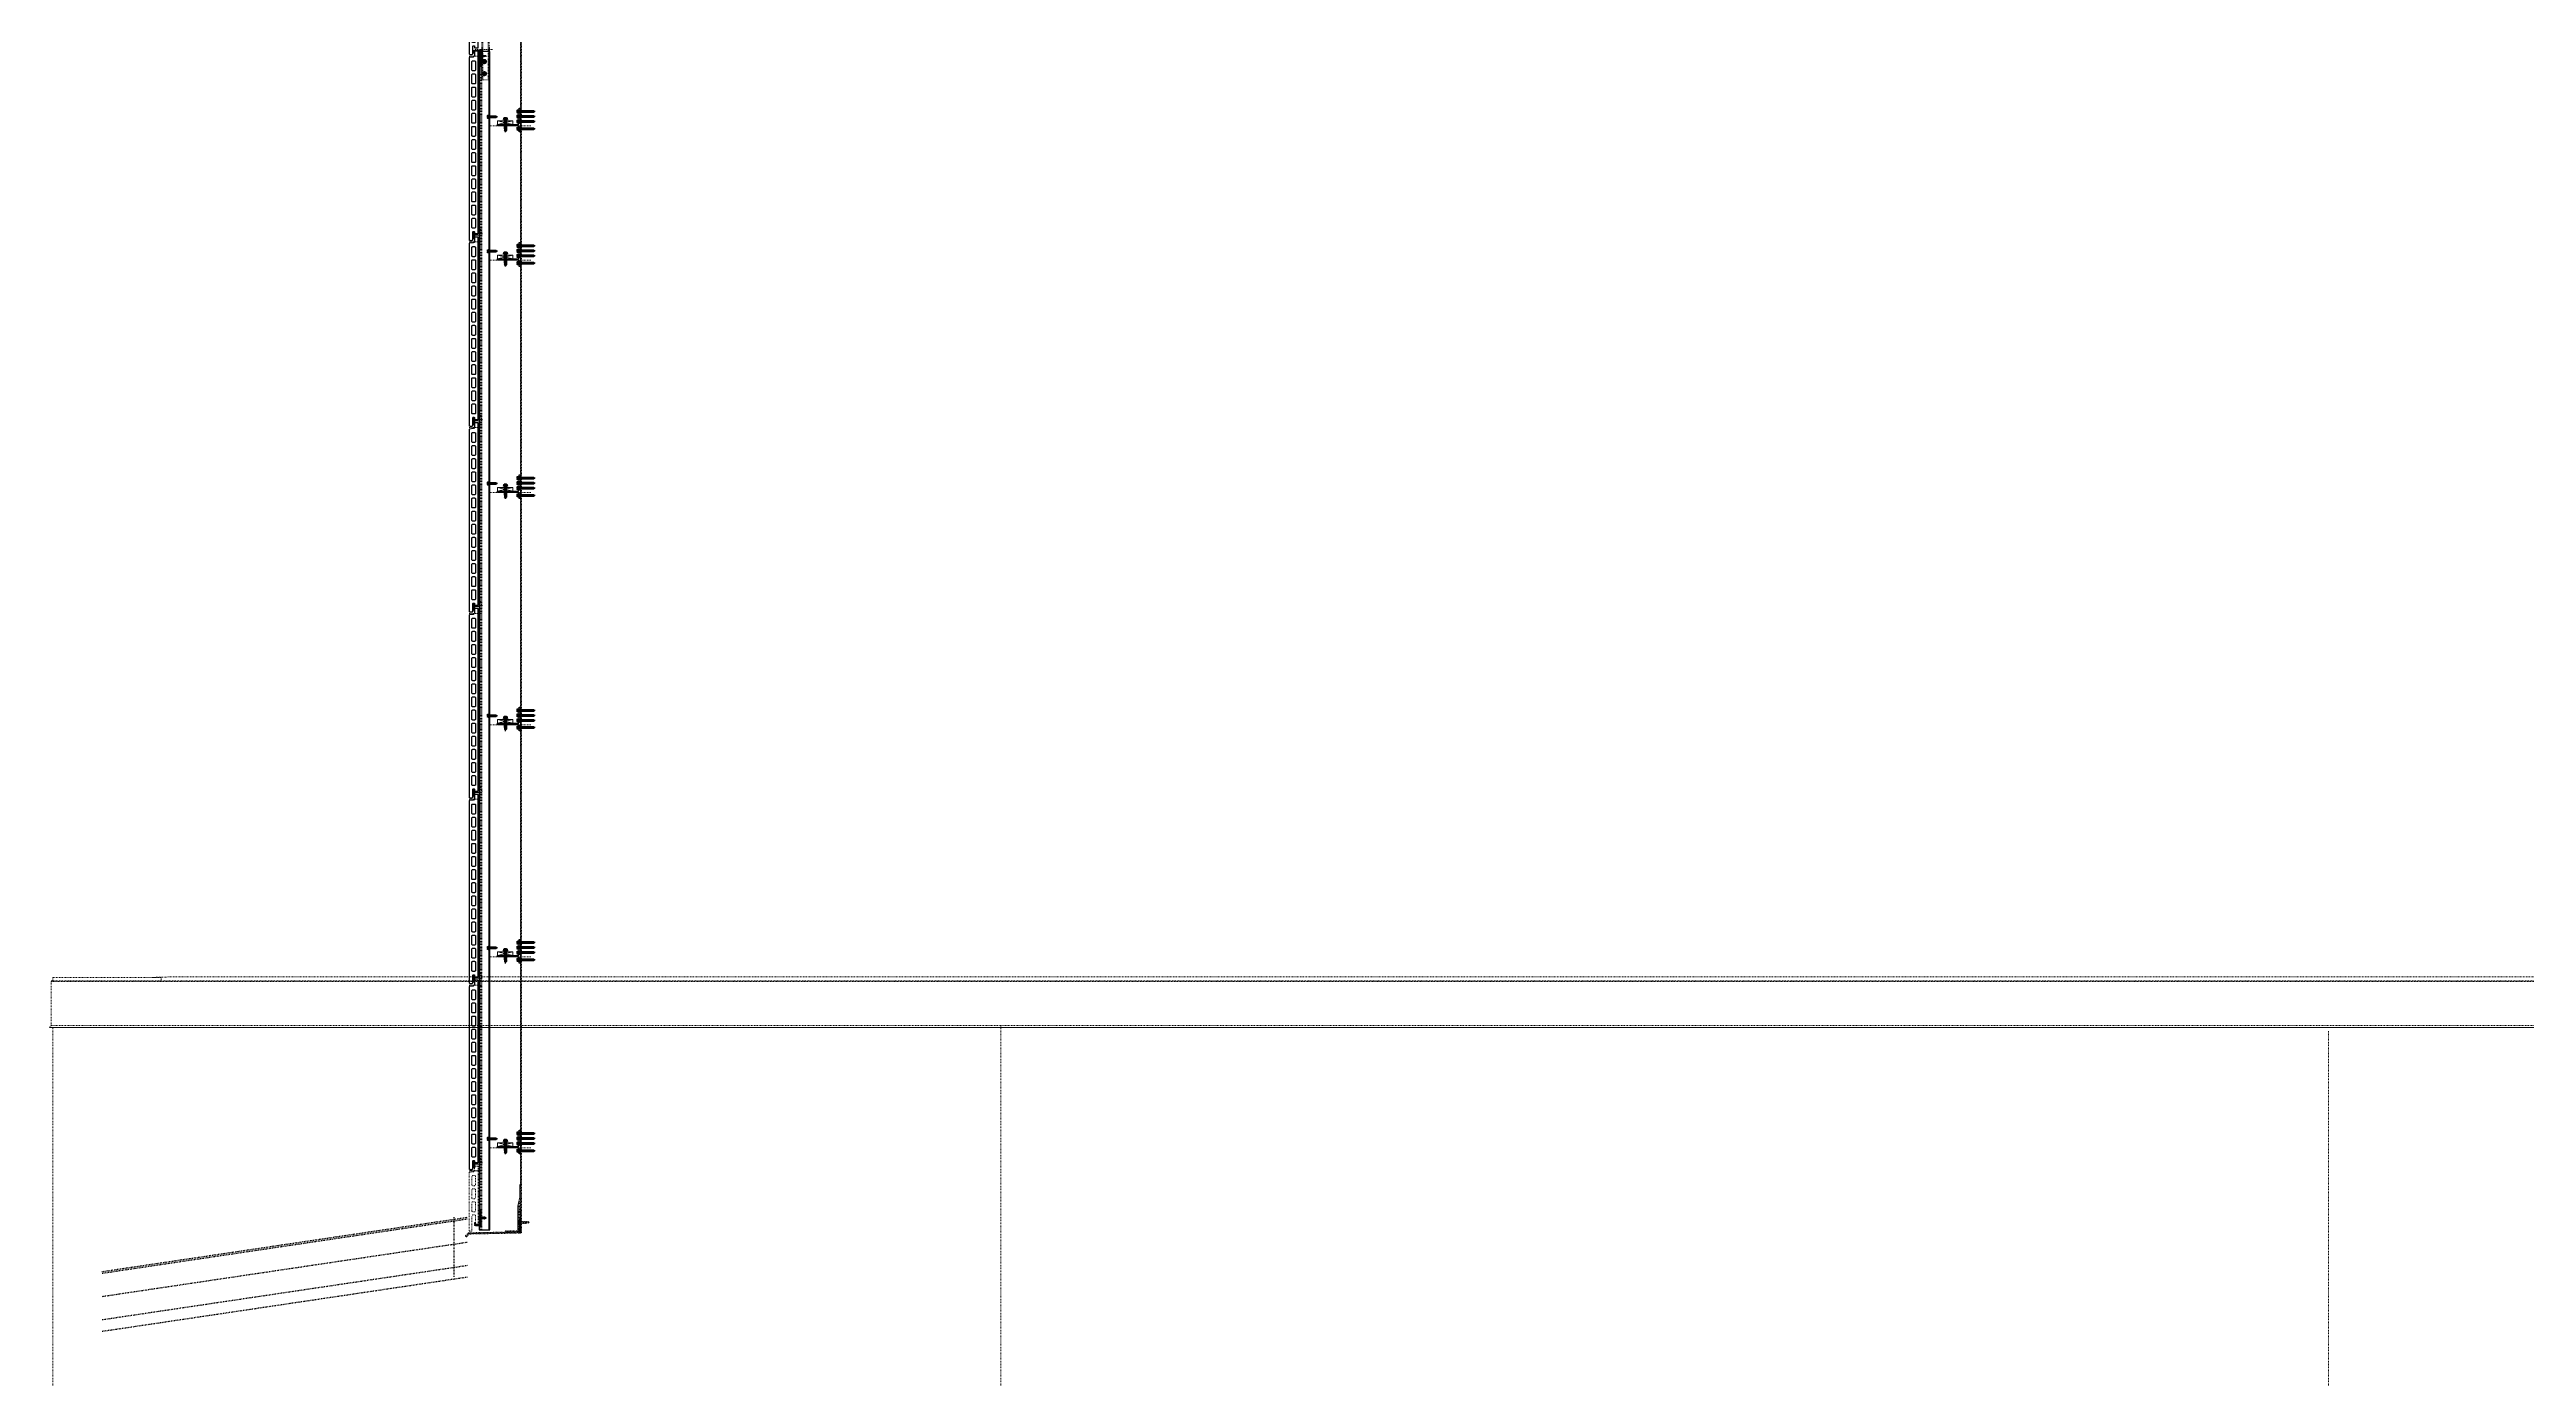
# Model space of a CAD drawing. Header units: inches. Extents: x 1191 to 4278, y -4365 to 1348.
# Drawn here: x 1329.7 to 1649.7, y 880.4 to 1052 of the extents above; entities that cross this region are included whole.
import ezdxf

# ---------------------------------------------------------------- set-up
doc = ezdxf.new("R2010")
doc.units = ezdxf.units.IN
doc.header["$MEASUREMENT"] = 0
for name, pattern in [('CENTER', [2, 1.25, -0.25, 0.25, -0.25]), ('FT_CENTER', [29.25, 22.5, -2.25, 2.25, -2.25]), ('INC-200$0$NBK_Hidden', [0.125, 0.083333, -0.041667]), ('NBK_Center', [0.541667, 0.333333, -0.0625, 0.083333, -0.0625]), ('NBK_Center2', [0.270833, 0.166667, -0.03125, 0.041667, -0.03125]), ('NBK_CenterX2', [1.083333, 0.666667, -0.125, 0.166667, -0.125]), ('NBK_Hidden', [0.125, 0.083333, -0.041667]), ('NBK_Hidden2', [0.0625, 0.041667, -0.020833]), ('NBK_MoistureBarrier', [0.708333, 0.166667, -0.0625, 0.166667, -0.0625, 0.020833, -0.0625, 0.020833, -0.0625, 0.020833, -0.0625])]:
    doc.linetypes.add(name, pattern=pattern)
doc.layers.get('Defpoints').update_dxf_attribs({"color": 250, "lineweight": 0})
for name, color, linetype, lineweight in [('!Clip', 20, 'Continuous', 25), ('!Clip - bent', 20, 'Continuous', 25), ('!Dimension', 50, 'Continuous', 5), ('!Extrusion', 140, 'Continuous', 25), ('!Fastener', 21, 'Continuous', 25), ('!Hatch', 8, 'Continuous', 5), ('!Linetype_Center2', 222, 'NBK_Center2', 9), ('!Linetype_CenterX2', 224, 'NBK_CenterX2', 9), ('!Linetype_Hidden', 210, 'NBK_Hidden', 9), ('!Linetype_Moisture Barrier', 230, 'NBK_MoistureBarrier', 35), ('!Misc1', 254, 'Continuous', 5), ('!Misc2', 252, 'NBK_Hidden2', 5), ('!Subgirt', 30, 'Continuous', 25), ('!Terracotta Section', 41, 'Continuous', 30), ('INC-200$0$!Linetype_Hidden', 210, 'INC-200$0$NBK_Hidden', 9)]:
    doc.layers.add(name, color=color, linetype=linetype, lineweight=lineweight)
doc.layers.add('Z-GRID', color=6, linetype='FT_CENTER')
doc.styles.add('Romans', font='romans.shx', dxfattribs={"width": 0.8})
doc.styles.add('RS8', font='romans.shx', dxfattribs={"width": 0.8})

# ---------------------------------------------------------------- blocks, each defined once
blk = doc.blocks.new('A$C5F5DB627')
for p, q in [((-69.78, 1413.16), (-69.78, 1418.92)), ((-69.78, 1418.92), (-69.57, 1418.92)), ((-69.78, 1418.92), (570, 1418.92)), ((-69.72, 1418.86), (570, 1418.86)), ((-69.57, 1418.92), (-69.57, 1419.38)), ((-69.57, 1419.38), (-55.57, 1419.38)), ((-69.57, 1418.92), (-55.57, 1418.92)), ((-56.65, 1419.38), (-54.65, 1419.44)), ((-55.57, 1419.38), (-55.57, 1418.92)), ((-54.65, 1419.44), (570, 1419.44)), ((-70, 1412.93), (-69.78, 1413.16)), ((-69.96, 1412.89), (-70, 1412.93)), ((570, 1412.93), (-70, 1412.93)), ((-69.96, 1412.89), (570, 1412.89)), ((-69.78, 1413.16), (570, 1413.16)), ((-69.57, 1361.53), (-69.57, 1412.89)), ((52.89, 1361.53), (52.89, 1413.16)), ((224.43, 1361.53), (224.43, 1412.53))]:
    blk.add_line(p, q)
blk = doc.blocks.new('#14x51mm TEK SCREW')
blk.add_lwpolyline([(-6.6, 1.3), (6.6, 1.3), (6.6, 0), (-6.6, 0)], close=True)
for points in [[(-5.2, 1.3), (-5.2, 5.1, -0.770075), (-2.6, 5.1), (-2.6, 1.3)], [(-3.9, 6.1, -0.340418), (-2.6, 5.1, -0.385037), (2.6, 5.1, -0.340418), (3.9, 6.1)], [(-2.6, 1.3), (-2.6, 5.1, -0.385037), (2.6, 5.1), (2.6, 1.3)], [(2.6, 1.3), (2.6, 5.1, -0.770075), (5.2, 5.1), (5.2, 1.3)]]:
    blk.add_lwpolyline(points, format="xyb", close=True)
for points in [[(2.2, -39.9), (3.1, -39), (2.2, -38.8), (2.2, -37.6), (3.1, -36.7), (2.2, -36.5), (2.2, -35.2), (3.1, -34.4), (2.2, -34.2), (2.2, -32.9), (3.1, -32.1), (2.2, -31.9), (2.2, -30.6), (3.1, -29.8), (2.2, -29.6), (2.2, -28.3), (3.1, -27.5), (2.2, -27.3), (2.2, -26), (3.1, -25.1), (2.2, -25), (2.2, -23.7), (3.1, -22.8), (2.2, -22.7), (2.2, -21.4), (3.1, -20.5), (2.2, -20.4), (2.2, -19.1), (3.1, -18.2), (2.2, -18), (2.2, -16.8), (3.1, -15.9), (2.2, -15.7), (2.2, -14.5), (3.1, -13.6), (2.2, -13.4), (2.2, -12.2), (3.1, -11.3), (2.2, -11.1), (2.2, -9.8), (3.1, -9), (2.2, -8.8), (2.2, -7.5), (3.1, -6.7), (2.2, -6.5), (2.2, -5.2), (3.1, -4.4), (2.2, -4.2), (2.2, -2.9), (3.1, -2.1), (2.2, -1.9), (2.2, 0), (-2.2, 0), (-2.2, -1.2), (-3.2, -2), (-2.2, -2.2), (-2.2, -3.5), (-3.2, -4.3), (-2.2, -4.5), (-2.2, -5.8), (-3.2, -6.7), (-2.2, -6.8), (-2.2, -8.1), (-3.2, -9), (-2.2, -9.1), (-2.2, -10.4), (-3.2, -11.3), (-2.2, -11.4), (-2.2, -12.7), (-3.2, -13.6), (-2.2, -13.8), (-2.2, -15), (-3.2, -15.9), (-2.2, -16.1), (-2.2, -17.3), (-3.2, -18.2), (-2.2, -18.4), (-2.2, -19.6), (-3.2, -20.5), (-2.2, -20.7), (-2.2, -22), (-3.2, -22.8), (-2.2, -23), (-2.2, -24.3), (-3.2, -25.1), (-2.2, -25.3), (-2.2, -26.6), (-3.2, -27.4), (-2.2, -27.6), (-2.2, -28.9), (-3.2, -29.7), (-2.2, -29.9), (-2.2, -31.2), (-3.2, -32.1), (-2.2, -32.2), (-2.2, -33.5), (-3.2, -34.4), (-2.2, -34.5), (-2.2, -35.8), (-3.2, -36.7), (-2.2, -36.8), (-2.2, -38.1), (-3.2, -39), (-2.2, -39.2), (-2.2, -40.4), (-3.2, -41.3), (-2.2, -41.5)], [(-3.2, -2), (-2.2, -1.2), (0, -0.9), (-2.2, -2.2), (-3.2, -2), (0, -0.9)], [(-3.2, -4.3), (-2.2, -3.5), (2.2, -1.9), (3.1, -2.1), (2.2, -2.9), (-2.2, -4.5), (-3.2, -4.3), (3.1, -2.1)], [(-3.2, -6.7), (-2.2, -5.8), (2.2, -4.2), (3.1, -4.4), (2.2, -5.2), (-2.2, -6.8), (-3.2, -6.7), (3.1, -4.4)], [(-3.2, -9), (-2.2, -8.1), (2.2, -6.5), (3.1, -6.7), (2.2, -7.5), (-2.2, -9.1), (-3.2, -9), (3.1, -6.7)], [(-3.2, -11.3), (-2.2, -10.4), (2.2, -8.8), (3.1, -9), (2.2, -9.8), (-2.2, -11.4), (-3.2, -11.3), (3.1, -9)], [(-3.2, -13.6), (-2.2, -12.7), (2.2, -11.1), (3.1, -11.3), (2.2, -12.2), (-2.2, -13.8), (-3.2, -13.6), (3.1, -11.3)], [(-3.2, -15.9), (-2.2, -15), (2.2, -13.4), (3.1, -13.6), (2.2, -14.5), (-2.2, -16.1), (-3.2, -15.9), (3.1, -13.6)], [(-3.2, -18.2), (-2.2, -17.3), (2.2, -15.7), (3.1, -15.9), (2.2, -16.8), (-2.2, -18.4), (-3.2, -18.2), (3.1, -15.9)], [(-3.2, -20.5), (-2.2, -19.6), (2.2, -18), (3.1, -18.2), (2.2, -19.1), (-2.2, -20.7), (-3.2, -20.5), (3.1, -18.2)], [(-3.2, -22.8), (-2.2, -22), (2.2, -20.4), (3.1, -20.5), (2.2, -21.4), (-2.2, -23), (-3.2, -22.8), (3.1, -20.5)], [(-3.2, -25.1), (-2.2, -24.3), (2.2, -22.7), (3.1, -22.8), (2.2, -23.7), (-2.2, -25.3), (-3.2, -25.1), (3.1, -22.8)], [(-3.2, -27.4), (-2.2, -26.6), (2.2, -25), (3.1, -25.1), (2.2, -26), (-2.2, -27.6), (-3.2, -27.4), (3.1, -25.1)], [(-3.2, -29.7), (-2.2, -28.9), (2.2, -27.3), (3.1, -27.5), (2.2, -28.3), (-2.2, -29.9), (-3.2, -29.7), (3.1, -27.5)], [(-3.2, -32.1), (-2.2, -31.2), (2.2, -29.6), (3.1, -29.8), (2.2, -30.6), (-2.2, -32.2), (-3.2, -32.1), (3.1, -29.8)], [(-3.2, -34.4), (-2.2, -33.5), (2.2, -31.9), (3.1, -32.1), (2.2, -32.9), (-2.2, -34.5), (-3.2, -34.4), (3.1, -32.1)], [(-3.2, -36.7), (-2.2, -35.8), (2.2, -34.2), (3.1, -34.4), (2.2, -35.2), (-2.2, -36.8), (-3.2, -36.7), (3.1, -34.4)]]:
    blk.add_lwpolyline(points)
at = {"elevation": 0}
for points in [[(-3.2, -39), (-2.2, -38.1), (2.2, -36.5), (3.1, -36.7), (2.2, -37.6), (-2.2, -39.2), (-3.2, -39), (3.1, -36.7)], [(-3.2, -41.3), (-2.2, -40.4), (2.2, -38.8), (3.1, -39), (2.2, -39.9), (-2.2, -41.5), (-3.2, -41.3), (3.1, -39)], [(-2.2, -41.5), (-2.2, -47.2), (0, -51), (2.2, -47.2), (2.2, -39.9)]]:
    blk.add_lwpolyline(points, dxfattribs=at)
blk.add_lwpolyline([(-2.2, -47.2, -0.203933), (0, -51), (-0.4, -46.5, -0.293888), (2.2, -40.3), (2.2, -47.2), (0, -51)], format="xyb", close=True, dxfattribs=at)
at = {"layer": 'Z-GRID'}
blk.add_line((0, -53.5, 0), (0, 8.1), dxfattribs=at)
blk = doc.blocks.new('#14x25mm TEK SCREW')
for points in [[(-6.6, 1.3), (6.6, 1.3), (6.6, 0), (-6.6, 0)], [(-2.2, -1.3), (-3.2, -2.1), (-2.2, -2.3), (-2.2, -3.6), (-3.2, -4.4), (-2.2, -4.6), (-2.2, -5.9), (-3.2, -6.7), (-2.2, -6.9), (-2.2, -8.2), (-3.2, -9.1), (-2.2, -9.2), (-2.2, -10.5), (-3.2, -11.4), (-2.2, -11.5), (-2.2, -12.8), (-3.2, -13.7), (-2.2, -13.8), (-2.2, -15.1), (-3.2, -16), (-2.2, -16.2), (-2.2, -21.2), (0, -25), (2.2, -21.2), (2.2, -14.6), (3.1, -13.7), (2.2, -13.5), (2.2, -12.2), (3.1, -11.4), (2.2, -11.2), (2.2, -9.9), (3.1, -9.1), (2.2, -8.9), (2.2, -7.6), (3.1, -6.8), (2.2, -6.6), (2.2, -5.3), (3.1, -4.5), (2.2, -4.3), (2.2, -3), (3.1, -2.1), (2.2, -2), (2.2, 0), (-2.2, 0)]]:
    blk.add_lwpolyline(points, close=True)
for points in [[(-5.2, 1.3), (-5.2, 5.1, -0.770075), (-2.6, 5.1), (-2.6, 1.3)], [(-3.9, 6.1, -0.340418), (-2.6, 5.1, -0.385037), (2.6, 5.1, -0.340418), (3.9, 6.1)], [(-2.6, 1.3), (-2.6, 5.1, -0.385037), (2.6, 5.1), (2.6, 1.3)], [(2.6, 1.3), (2.6, 5.1, -0.770075), (5.2, 5.1), (5.2, 1.3)], [(-2.2, -21.2, -0.203933), (0, -25), (-0.4, -20.5, -0.324209), (2.2, -15), (2.2, -21.2), (0, -25)]]:
    blk.add_lwpolyline(points, format="xyb", close=True)
for points in [[(-3.2, -4.4), (-2.2, -3.6), (2.2, -2), (3.1, -2.1), (2.2, -3), (-2.2, -4.6), (-3.2, -4.4), (3.1, -2.1)], [(-3.2, -6.7), (-2.2, -5.9), (2.2, -4.3), (3.1, -4.5), (2.2, -5.3), (-2.2, -6.9), (-3.2, -6.7), (3.1, -4.5)], [(-3.2, -9.1), (-2.2, -8.2), (2.2, -6.6), (3.1, -6.8), (2.2, -7.6), (-2.2, -9.2), (-3.2, -9.1), (3.1, -6.8)], [(-3.2, -11.4), (-2.2, -10.5), (2.2, -8.9), (3.1, -9.1), (2.2, -9.9), (-2.2, -11.5), (-3.2, -11.4), (3.1, -9.1)], [(-3.2, -13.7), (-2.2, -12.8), (2.2, -11.2), (3.1, -11.4), (2.2, -12.2), (-2.2, -13.8), (-3.2, -13.7), (3.1, -11.4)], [(-3.2, -2.1), (-2.2, -1.3), (0, -1), (-2.2, -2.3), (-3.2, -2.1), (0, -1)]]:
    blk.add_lwpolyline(points)
at = {"elevation": 0}
blk.add_lwpolyline([(-3.2, -16), (-2.2, -15.1), (2.2, -13.5), (3.1, -13.7), (2.2, -14.6), (-2.2, -16.2), (-3.2, -16), (3.1, -13.7)], dxfattribs=at)
at = {"layer": 'Z-GRID'}
blk.add_line((0, -27), (0, 8.1), dxfattribs=at)
blk = doc.blocks.new('8X40MM DRILL-FLEX')
at = {"layer": '!Fastener'}
for p, q in [((-3, 0), (-3, -1.3)), ((-3, -5.9), (-4, -6.8)), ((-4, -6.8), (-3, -6.9)), ((-3, -8.2), (-4, -9.1)), ((-4, -9.1), (-3, -9.2)), ((-3, -10.5), (-4, -11.4)), ((-4, -11.4), (-3, -11.5)), ((-3, -12.8), (-4, -13.7)), ((-4, -13.7), (-3, -13.8)), ((-3, -15.1), (-4, -16)), ((-4, -16), (-3, -16.2)), ((-3, -17.4), (-4, -18.3)), ((-4, -18.3), (-3, -18.5)), ((-3, -19.7), (-4, -20.6)), ((-4, -20.6), (-3, -20.8)), ((-3, -22.1), (-4, -22.9)), ((-4, -22.9), (-3, -23.1)), ((-3, -24.4), (-4, -25.2)), ((-4, -25.2), (-3, -25.4)), ((-3, -26.7), (-4, -27.5)), ((-4, -27.5), (-3, -27.7)), ((-3, -29), (-4, -29.8)), ((-4, -29.8), (-3, -30)), ((-3, -2.3), (-3, -3.6)), ((-3, -4.6), (-3, -5.9)), ((-3, -6.9), (-3, -8.2)), ((-3, -9.2), (-3, -10.5)), ((-3, -11.5), (-3, -12.8)), ((-3, -13.8), (-3, -15.1)), ((-3, -16.2), (-3, -17.4)), ((-3, -18.5), (-3, -19.7)), ((-3, -20.8), (-3, -22.1)), ((-3, -23.1), (-3, -24.4)), ((-3, -25.4), (-3, -26.7)), ((-3, -27.7), (-3, -29)), ((-3, -30), (-3, -35.1)), ((-3, -35.1), (0, -38.9)), ((0, -38.9), (3, -35.1)), ((3, -2), (3, -0.7)), ((3, -4.3), (3, -3)), ((4, -4.5), (3, -4.3)), ((3, -5.3), (4, -4.5)), ((3, -6.6), (3, -5.3)), ((4, -6.8), (3, -6.6)), ((3, -7.6), (4, -6.8)), ((3, -8.9), (3, -7.6)), ((4, -9.1), (3, -8.9)), ((3, -9.9), (4, -9.1)), ((3, -11.2), (3, -9.9)), ((4, -11.4), (3, -11.2)), ((3, -12.2), (4, -11.4)), ((3, -13.5), (3, -12.2)), ((4, -13.7), (3, -13.5)), ((3, -14.6), (4, -13.7)), ((3, -15.8), (3, -14.6)), ((4, -16), (3, -15.8)), ((3, -16.9), (4, -16)), ((3, -18.1), (3, -16.9)), ((4, -18.3), (3, -18.1)), ((3, -19.2), (4, -18.3)), ((3, -20.5), (3, -19.2)), ((4, -20.6), (3, -20.5)), ((3, -21.5), (4, -20.6)), ((3, -22.8), (3, -21.5)), ((4, -22.9), (3, -22.8)), ((3, -23.8), (4, -22.9)), ((3, -25.1), (3, -23.8)), ((4, -25.2), (3, -25.1)), ((3, -26.1), (4, -25.2)), ((3, -27.4), (3, -26.1)), ((4, -27.5), (3, -27.4)), ((3, -28.4), (4, -27.5)), ((3, -35.1), (3, -28.4))]:
    blk.add_line(p, q, dxfattribs=at)
blk.add_lwpolyline([(-6.6, 1.3), (6.6, 1.3), (6.6, 0), (-6.6, 0)], close=True, dxfattribs=at)
for points in [[(-5.2, 1.3), (-5.2, 5.1, -0.770075), (-2.6, 5.1), (-2.6, 1.3)], [(-3.9, 6.1, -0.340418), (-2.6, 5.1, -0.385037), (2.6, 5.1, -0.340418), (3.9, 6.1)], [(-2.6, 1.3), (-2.6, 5.1, -0.385037), (2.6, 5.1), (2.6, 1.3)], [(2.6, 1.3), (2.6, 5.1, -0.770075), (5.2, 5.1), (5.2, 1.3)], [(-3, -35.1, -0.183816), (0, -38.9), (-0.4, -34.4, -0.303775), (3, -28.9), (3, -35.1), (0, -38.9)]]:
    blk.add_lwpolyline(points, format="xyb", close=True, dxfattribs=at)
for points in [[(-4, -2.1), (-3, -1.3), (2.1, 0)], [(3.8, 0), (3, -0.7), (-3, -2.3), (-4, -2.1), (3.6, 0)], [(-4, -4.4), (-3, -3.6), (3, -2), (4, -2.1), (3, -3), (-3, -4.6), (-4, -4.4), (4, -2.1)], [(-4, -6.8), (-3, -5.9), (3, -4.3), (4, -4.5), (3, -5.3), (-3, -6.9), (-4, -6.8), (4, -4.5)], [(-4, -9.1), (-3, -8.2), (3, -6.6), (4, -6.8), (3, -7.6), (-3, -9.2), (-4, -9.1), (4, -6.8)], [(-4, -11.4), (-3, -10.5), (3, -8.9), (4, -9.1), (3, -9.9), (-3, -11.5), (-4, -11.4), (4, -9.1)], [(-4, -13.7), (-3, -12.8), (3, -11.2), (4, -11.4), (3, -12.2), (-3, -13.8), (-4, -13.7), (4, -11.4)], [(-4, -16), (-3, -15.1), (3, -13.5), (4, -13.7), (3, -14.6), (-3, -16.2), (-4, -16), (4, -13.7)], [(-4, -18.3), (-3, -17.4), (3, -15.8), (4, -16), (3, -16.9), (-3, -18.5), (-4, -18.3), (4, -16)], [(-4, -20.6), (-3, -19.7), (3, -18.1), (4, -18.3), (3, -19.2), (-3, -20.8), (-4, -20.6), (4, -18.3)], [(-4, -22.9), (-3, -22.1), (3, -20.5), (4, -20.6), (3, -21.5), (-3, -23.1), (-4, -22.9), (4, -20.6)], [(-4, -25.2), (-3, -24.4), (3, -22.8), (4, -22.9), (3, -23.8), (-3, -25.4), (-4, -25.2), (4, -22.9)], [(-4, -27.5), (-3, -26.7), (3, -25.1), (4, -25.2), (3, -26.1), (-3, -27.7), (-4, -27.5), (4, -25.2)]]:
    blk.add_lwpolyline(points, dxfattribs=at)
at = {"layer": '!Fastener', "elevation": 0}
blk.add_lwpolyline([(-4, -29.8), (-3, -29), (3, -27.4), (4, -27.5), (3, -28.4), (-3, -30), (-4, -29.8), (4, -27.5)], dxfattribs=at)
at = {"layer": 'Z-GRID'}
blk.add_line((0, -41.7), (0, 8.1), dxfattribs=at)
blk = doc.blocks.new('A$Cabc58fbb')
at = {"layer": '!Linetype_CenterX2'}
blk.add_line((-101.6, 0), (32.4, 0), dxfattribs=at)
at = {"layer": '!Misc1'}
for p, q in [((-76.7, 16.7), (-26.6, 4.8)), ((-76.7, 4.8), (-26.6, 16.7))]:
    blk.add_line(p, q, dxfattribs=at)
blk.add_lwpolyline([(-76.7, 4.8), (-26.6, 4.8), (-26.6, 16.7), (-76.7, 16.7)], close=True, dxfattribs=at)
at = {"layer": '!Subgirt', "color": 7}
blk.add_lwpolyline([(-76.7, 4.2, -0.414214), (-76.2, 4.8), (-9.2, 4.8, 0.414214), (-6.2, 7.7), (-6.2, 13.7), (-5.7, 14.2), (-6.2, 14.7), (-6.2, 30.2), (-5.7, 30.7), (-6.2, 31.2), (-6.2, 46.7), (-5.7, 47.2), (-6.2, 47.7), (-6.2, 57.2, -0.414214), (-5.7, 57.7), (-2.2, 57.7, -0.414214), (-1.7, 57.2), (-1.7, -19.5, -0.414214), (-2.2, -20), (-5.7, -20, -0.414214), (-6.2, -19.5), (-6.2, -10), (-5.7, -9.5), (-6.2, -9), (-6.2, -3, 0.414214), (-9.2, 0), (-76.2, 0, -0.414214), (-76.7, 0.5)], format="xyb", close=True, dxfattribs=at)
at = {"layer": '!Clip'}
blk.add_blockref('8X40MM DRILL-FLEX', (-50.7, 20.7), dxfattribs=at)
at = {"layer": '!Fastener', "rotation": 90}
for name, p in [('#14x25mm TEK SCREW', (-103.8, 29.5)), ('#14x51mm TEK SCREW', (-6.2, 47.2)), ('#14x51mm TEK SCREW', (-6.2, 30.7)), ('#14x51mm TEK SCREW', (-6.2, 14.2)), ('#14x51mm TEK SCREW', (-6.2, -9.5))]:
    blk.add_blockref(name, p, dxfattribs=at)
blk = doc.blocks.new('TC-01')
at = {"layer": '!Linetype_Center2'}
for points in [[(1.59, 24), (0, 24)], [(1.59, 0), (0, 0)]]:
    blk.add_lwpolyline(points, dxfattribs=at)
at = {"layer": '!Terracotta Section', "linetype": 'Continuous'}
for points in [[(0.12, 0.19), (0.37, 0.19, 0.414214), (0.49, 0.31), (0.49, 1.25, -0.414214), (0.57, 1.33), (0.63, 1.33, -0.414214), (0.71, 1.25), (0.71, 1.13, 0.414214), (0.79, 1.05), (1.1, 1.05, 0.414214), (1.18, 1.13), (1.18, 24.54, 0.414214), (1.1, 24.62), (0.79, 24.62, 0.414214), (0.71, 24.54), (0.71, 24.07, -0.382162), (0.53, 23.87), (0.07, 23.82, 0.382162), (0, 23.74), (0, 0.31, 0.414214)], [(0.35, 23.26, -0.414214), (0.47, 23.38), (0.71, 23.38, -0.414214), (0.83, 23.26), (0.83, 22.2, -0.414214), (0.71, 22.08), (0.47, 22.08, -0.414214), (0.35, 22.2)], [(0.35, 21.57, -0.414214), (0.47, 21.69), (0.71, 21.69, -0.414214), (0.83, 21.57), (0.83, 20.51, -0.414214), (0.71, 20.39), (0.47, 20.39, -0.414214), (0.35, 20.51)], [(0.35, 19.88, -0.414214), (0.47, 19.99), (0.71, 19.99, -0.414214), (0.83, 19.88), (0.83, 18.81, -0.414214), (0.71, 18.69), (0.47, 18.69, -0.414214), (0.35, 18.81)], [(0.35, 18.18, -0.414214), (0.47, 18.3), (0.71, 18.3, -0.414214), (0.83, 18.18), (0.83, 17.12, -0.414214), (0.71, 17), (0.47, 17, -0.414214), (0.35, 17.12)], [(0.35, 16.49, -0.414214), (0.47, 16.61), (0.71, 16.61, -0.414214), (0.83, 16.49), (0.83, 15.43, -0.414214), (0.71, 15.31), (0.47, 15.31, -0.414214), (0.35, 15.43)], [(0.35, 14.8, -0.414214), (0.47, 14.91), (0.71, 14.91, -0.414214), (0.83, 14.8), (0.83, 13.73, -0.414214), (0.71, 13.62), (0.47, 13.62, -0.414214), (0.35, 13.73)], [(0.35, 13.1, -0.414214), (0.47, 13.22), (0.71, 13.22, -0.414214), (0.83, 13.1), (0.83, 12.04, -0.414214), (0.71, 11.92), (0.47, 11.92, -0.414214), (0.35, 12.04)], [(0.35, 11.41, -0.414214), (0.47, 11.53), (0.71, 11.53, -0.414214), (0.83, 11.41), (0.83, 10.34, -0.414214), (0.71, 10.23), (0.47, 10.23, -0.414214), (0.35, 10.34)], [(0.35, 9.72, -0.414214), (0.47, 9.83), (0.71, 9.83, -0.414214), (0.83, 9.72), (0.83, 8.65, -0.414214), (0.71, 8.53), (0.47, 8.53, -0.414214), (0.35, 8.65)], [(0.35, 8.02, -0.414214), (0.47, 8.14), (0.71, 8.14, -0.414214), (0.83, 8.02), (0.83, 6.96, -0.414214), (0.71, 6.84), (0.47, 6.84, -0.414214), (0.35, 6.96)], [(0.35, 6.33, -0.414214), (0.47, 6.45), (0.71, 6.45, -0.414214), (0.83, 6.33), (0.83, 5.27, -0.414214), (0.71, 5.15), (0.47, 5.15, -0.414214), (0.35, 5.27)], [(0.35, 4.64, -0.414214), (0.47, 4.75), (0.71, 4.75, -0.414214), (0.83, 4.64), (0.83, 3.57, -0.414214), (0.71, 3.46), (0.47, 3.46, -0.414214), (0.35, 3.57)], [(0.35, 2.94, -0.414214), (0.47, 3.06), (0.71, 3.06, -0.414214), (0.83, 2.94), (0.83, 1.88, -0.414214), (0.71, 1.76), (0.47, 1.76, -0.414214), (0.35, 1.88)]]:
    blk.add_lwpolyline(points, format="xyb", close=True, dxfattribs=at)
at = {"color": 44, "lineweight": 0, "ltscale": 25.4}
for points in [[(0, 23.79), (0, 23.81), (0.02, 23.81)], [(0.69, 23.89), (0.71, 23.89), (0.71, 23.91)], [(0.73, 24.62), (0.71, 24.62), (0.71, 24.6)], [(1.18, 24.6), (1.18, 24.62), (1.16, 24.62)], [(0, 0.21), (0, 0.19), (0.02, 0.19)], [(0.47, 0.19), (0.49, 0.19), (0.49, 0.21)], [(0.49, 1.31), (0.49, 1.33), (0.51, 1.33)], [(0.69, 1.33), (0.71, 1.33), (0.71, 1.31)], [(0.71, 1.07), (0.71, 1.05), (0.73, 1.05)], [(1.16, 1.05), (1.18, 1.05), (1.18, 1.07)]]:
    blk.add_lwpolyline(points, dxfattribs=at)
blk = doc.blocks.new('A$C9fb3bd03')
at = {"layer": '!Clip'}
for p, q in [((15, 31.8), (15, 10.3)), ((16, 32.8), (16.5, 32.8)), ((16, 9.3), (17, 9.3)), ((18, 31.3), (18, 28.3)), ((18, 26.9), (18, 26.8)), ((18, 26.8), (18.1, 26.8)), ((18, 23.3), (18.1, 23.3)), ((18, 23.3), (18, 23.2)), ((18, 21.3), (18, 10.3)), ((19.5, 26.8), (29, 26.8)), ((20, 23.3), (29, 23.3)), ((29, 26.8), (34, 28.3)), ((29, 23.3), (34, 21.8))]:
    blk.add_line(p, q, dxfattribs=at)
at = {"layer": '!Clip', "color": 8, "linetype": 'NBK_Hidden', "lineweight": 30}
for p, q in [((34, 38), (34, 12)), ((34.5, 38.5), (36.5, 38.5)), ((34.5, 11.5), (36.5, 11.5)), ((36, 38), (36, 12)), ((36.5, 38.5), (38.8, 38.5)), ((36.5, 11.5), (38.8, 11.5)), ((39.3, 38), (39.3, 12)), ((39.3, 28), (41.8, 28)), ((39.3, 22), (41.8, 22)), ((42.3, 27.5), (42.3, 22.5))]:
    blk.add_line(p, q, dxfattribs=at)
at = {"layer": '!Clip'}
for centre, radius, start, end in [((16, 31.8), 1, 90, 180), ((16, 10.3), 1, 180, 270), ((16.5, 31.3), 1.5, 0, 90), ((17, 10.3), 1, 270, 0), ((19.5, 28.3), 1.5, 180, 270), ((20, 21.3), 2, 90, 180)]:
    blk.add_arc(centre, radius, start, end, dxfattribs=at)
at = {"layer": '!Clip', "color": 8, "linetype": 'NBK_Hidden', "lineweight": 30}
for centre, start, end in [((34.5, 38), 90, 180), ((34.5, 12), 180, 270), ((36.5, 38), 90, 180), ((36.5, 12), 180, 270), ((38.8, 38), 0, 90), ((38.8, 12), 270, 0), ((41.8, 27.5), 0, 90), ((41.8, 22.5), 270, 0)]:
    blk.add_arc(centre, 0.5, start, end, dxfattribs=at)
blk = doc.blocks.new('#14 TEK SCREW - HEAD')
blk.add_lwpolyline([(-5.2, -3), (0, -6), (5.2, -3), (5.2, 3), (0, 6), (-5.2, 3)], close=True)
for radius in [6.6, 5.19, 3.15, 2.2]:
    blk.add_circle((0, 0), radius)
at = {"layer": 'Z-GRID'}
for p, q in [((8.1, 0), (-8.1, 0)), ((0, -8.1), (0, 8.1))]:
    blk.add_line(p, q, dxfattribs=at)
blk = doc.blocks.new('SPLICE')
at = {"layer": '!Extrusion', "color": 4}
for p, q in [((1.63, 1.1), (1.63, 0.6)), ((2.59, 1.1), (2.59, 0.6))]:
    blk.add_line(p, q, dxfattribs=at)
at = {"layer": '!Extrusion'}
for points in [[(2.14, 4.53), (2.14, 4.63, 1), (1.83, 4.63), (1.83, 4.53)], [(1.83, 4.11), (1.83, 4, 1), (2.14, 4), (2.14, 4.11)], [(2.14, 2.95), (2.14, 3.05, 1), (1.83, 3.05), (1.83, 2.95)], [(1.83, 2.53), (1.83, 2.42, 1), (2.14, 2.42), (2.14, 2.53)]]:
    blk.add_lwpolyline(points, format="xyb", dxfattribs=at)
at = {"layer": '!Extrusion', "color": 136, "linetype": 'NBK_Hidden', "lineweight": 0}
for points in [[(1.69, 2.69), (1.79, 2.69)], [(1.69, -0.48), (1.79, -0.48)]]:
    blk.add_lwpolyline(points, dxfattribs=at)
at = {"layer": '!Linetype_Center2'}
blk.add_line((3.01, 0.85), (0.71, 0.85), dxfattribs=at)
at = {"layer": '!Misc2'}
for p, q in [((1.69, 5.18), (1.69, -3.08)), ((1.79, 5.18), (1.79, -3.08)), ((2.48, 5.18), (2.48, -3.08))]:
    blk.add_line(p, q, dxfattribs=at)
at = {"layer": '!Misc2', "color": 4}
blk.add_lwpolyline([(1.63, -3.08), (2.59, -3.08), (2.59, 5.18), (1.63, 5.18)], close=True, dxfattribs=at)
at = {"layer": '!Misc2'}
for points in [[(1.83, 4, 1), (2.14, 4), (2.14, 4.63, 1), (1.83, 4.63)], [(1.83, 2.42, 1), (2.14, 2.42), (2.14, 3.05, 1), (1.83, 3.05)]]:
    blk.add_lwpolyline(points, format="xyb", close=True, dxfattribs=at)
for points in [[(1.69, 1.69), (1.79, 1.69)], [(1.69, 0.5), (1.79, 0.5)], [(1.72, 1.69), (1.72, 2.69)], [(1.72, -0.48), (1.72, 0.5)], [(1.75, 1.69), (1.75, 2.69)], [(1.75, -0.48), (1.75, 0.5)]]:
    blk.add_lwpolyline(points, dxfattribs=at)
for centre in [(1.98, -0.73), (1.98, -2.29)]:
    blk.add_circle(centre, 0.156, dxfattribs=at)
at = {"layer": '!Fastener', "xscale": 0.03937007874, "yscale": 0.03937007874, "zscale": 0.03937007874}
for p in [(1.98, 4.32), (1.98, 2.74), (1.98, -0.71), (1.98, -2.29)]:
    blk.add_blockref('#14 TEK SCREW - HEAD', p, dxfattribs=at)
blk = doc.blocks.new('A$C67A522FE')
for p, q in [((0, 23), (0, 21.9)), ((0.3, 21.5), (10.5, 21.5)), ((6.7, 21.5), (2.7, 20.9)), ((8.1, 20), (2.7, 19.1)), ((8.1, 18.1), (2.7, 17.2)), ((8.1, 16.3), (2.7, 15.4)), ((8.1, 14.5), (2.7, 13.6)), ((8.1, 12.7), (2.7, 11.8)), ((8.1, 10.9), (2.7, 10)), ((7.8, 9), (3, 8.2)), ((3.4, 9.9), (3.4, 21.5)), ((4.9, 2.8), (3.4, 9.9)), ((7.4, 7.2), (3.4, 6.5)), ((7, 5.3), (3.8, 4.7)), ((4.8, 24.8), (4.8, 24.9)), ((6, 24.8), (4.8, 24.8)), ((5.5, 2.5), (5.3, 2.5)), ((5.9, 2.8), (7.4, 9.9)), ((6, 24.9), (6, 24.8)), ((7.4, 21.5), (7.4, 9.9)), ((10.8, 21.9), (10.8, 23))]:
    blk.add_line(p, q)
at = {"linetype": 'NBK_Center', "lineweight": 0}
blk.add_line((5.4, 27.1), (5.4, 0), dxfattribs=at)
for centre, radius, start, end in [((1.1, 23), 1.14, 127.15409, 180), ((0.3, 21.9), 0.342, 180, 270), ((5.1, 17.8), 7.64, 95.28223, 127.15409), ((4.4, 24.9), 0.456, 0, 91.41786), ((5.3, 2.9), 0.342, 192.20723, 270), ((5.5, 2.9), 0.342, 270, 347.79277), ((6.4, 24.9), 0.456, 88.58214, 180), ((5.7, 17.8), 7.64, 52.84591, 84.71777), ((9.7, 23), 1.14, 0, 52.84591), ((10.5, 21.9), 0.342, 270, 0)]:
    blk.add_arc(centre, radius, start, end)
at = {"layer": 'Defpoints', "color": 1, "insert": (0.4, 21.7), "char_height": 0.075, "width": 0.842, "attachment_point": 1, "style": 'Romans'}
blk.add_mtext('\\A1;No.12x{\\H0.7x;\\S3/4;}"PANHEAD', dxfattribs=at)
blk = doc.blocks.new('*U280')
at = {"layer": '!Fastener', "xscale": 0.03937007874, "yscale": 0.03937007874, "zscale": 0.03937007874}
blk.add_blockref('A$C67A522FE', (-0.21, -0.85), dxfattribs=at)
blk = doc.blocks.new('28BC8')
at = {"color": 7, "lineweight": 0}
for q in [(-0.4, 0), (0, -0.4)]:
    blk.add_line((0, 0), q, dxfattribs=at)
at = {"color": 144, "linetype": 'CENTER', "ltscale": 2}
blk.add_line((2, -19.2), (-5, -19.2), dxfattribs=at)
blk.add_line((-3, -5), (0, -5))
at = {"linetype": 'NBK_Hidden', "ltscale": 0.25}
for p, q in [((-3, -15), (0, -15)), ((-3, -34), (0, -34))]:
    blk.add_line(p, q, dxfattribs=at)
blk.add_lwpolyline([(-20.5, 0), (-4.5, 0, -0.414214), (0, -4.5), (0, -50), (-3, -50), (-3, -4.5, 0.414214), (-4.5, -3), (-20.5, -3, 0.414214), (-22, -4.5), (-22, -9), (-25, -9), (-25, -4.5, -0.414214)], format="xyb", close=True)
at = {"color": 7, "lineweight": 0}
blk.add_lwpolyline([(-24.6, 0), (-25, 0), (-25, -0.4)], dxfattribs=at)
at = {"layer": 'Defpoints', "color": 175}
blk.add_line((-15, -3), (-12, -3), dxfattribs=at)
at = {"layer": 'Defpoints', "color": 250}
blk.add_line((-5, -30.8), (2, -30.8), dxfattribs=at)
at = {"layer": '!Fastener', "xscale": 25.4, "yscale": 25.4, "zscale": 25.4, "rotation": 90}
blk.add_blockref('*U280', (-3, -19.2), dxfattribs=at)
at = {"layer": 'Defpoints', "color": 3, "insert": (-13.5, -1.5), "char_height": 0.794, "attachment_point": 5, "style": 'RS8'}
blk.add_mtext('\\A1;28BC8', dxfattribs=at)
blk = doc.blocks.new('1 4X19 PAN HEAD SCREW')
at = {"layer": '!Fastener'}
for p, q in [((4, -2.7), (3.7, 0)), ((3.7, 0), (4.7, -2.7)), ((11.6, 2.7), (12.4, 2.7)), ((13.1, 2.7), (13.9, 2.7)), ((4.5, -3.1), (3.7, 0)), ((13.6, -2.7), (14.4, -2.7)), ((15, -2.7), (15.8, -2.7))]:
    blk.add_line(p, q, dxfattribs=at)
blk.add_lwpolyline([(0, -6.2), (0, 6.2), (-1.4, 6.2, 0.414214), (-3.7, 4), (-3.7, 0.6), (-2.5, 0.6), (-2.5, -0.6), (-3.7, -0.6), (-3.7, -4, 0.414214), (-1.4, -6.2), (0, -6.2)], format="xyb", dxfattribs=at)
for points in [[(-3.7, -0.6), (-2.5, -0.6), (-2.5, 0.6), (-3.7, 0.6)], [(0, -3.1), (0, 3.1), (2, 3.1), (2.6, 2.7), (3.6, 2.7), (3.7, 3.1), (4.2, 2.7), (5, 2.7), (5.2, 3.1), (5.7, 2.7), (6.5, 2.7), (6.7, 3.1), (7.2, 2.7), (8, 2.7), (8.1, 3.1), (8.6, 2.7), (9.4, 2.7), (9.6, 3.1), (10.1, 2.7), (11, 2.7)], [(6, -3.1), (5.5, -2.7), (3.6, 2.7), (3.7, 3.1), (4.2, 2.7), (6.2, -2.7), (6, -3.1), (3.7, 3.1)], [(7.5, -3.1), (7, -2.7), (5, 2.7), (5.2, 3.1), (5.7, 2.7), (7.6, -2.7), (7.5, -3.1), (5.2, 3.1)], [(8.9, -3.1), (8.4, -2.7), (6.5, 2.7), (6.7, 3.1), (7.2, 2.7), (9.1, -2.7), (8.9, -3.1), (6.7, 3.1)], [(10.4, -3.1), (9.9, -2.7), (8, 2.7), (8.1, 3.1), (8.6, 2.7), (10.6, -2.7), (10.4, -3.1), (8.1, 3.1)], [(11.9, -3.1), (11.4, -2.7), (9.4, 2.7), (9.6, 3.1), (10.1, 2.7), (12, -2.7), (11.9, -3.1), (9.6, 3.1)], [(13.4, -3.1), (12.9, -2.7), (11, 2.7), (11.1, 3.1), (11.6, 2.7), (13.6, -2.7), (13.4, -3.1), (11.1, 3.1)], [(14.9, -3.1), (14.4, -2.7), (12.4, 2.7), (12.6, 3.1), (13.1, 2.7), (15, -2.7), (14.9, -3.1), (12.6, 3.1)], [(16.3, -3), (15.8, -2.7), (13.9, 2.7), (14.1, 3.1), (14.6, 2.6), (16.4, -2.4), (16.3, -3), (14.1, 3.1)], [(16.7, 0), (15.5, 2.4), (15.6, 2.8), (16.2, 2.1), (16.7, 0), (15.6, 2.8)], [(12.9, -2.7), (12, -2.7), (11.9, -3.1), (11.4, -2.7), (10.6, -2.7), (10.4, -3.1), (9.9, -2.7), (9.1, -2.7), (8.9, -3.1), (8.4, -2.7), (7.6, -2.7), (7.5, -3.1), (7, -2.7), (6.2, -2.7), (6, -3.1), (5.5, -2.7), (4.7, -2.7), (4.5, -3.1), (4, -2.7), (2.6, -2.7), (2, -3.1), (0, -3.1)]]:
    blk.add_lwpolyline(points, dxfattribs=at)
for centre, radius, start, end in [((13.6, -4.2), 6.89, 73.81263, 81.34175), ((13.6, -4.2), 6.89, 37.88648, 67.16348), ((14.4, 2.3), 5.15, 293.33439, 333.63541)]:
    blk.add_arc(centre, radius, start, end, dxfattribs=at)
at = {"layer": 'Z-GRID'}
blk.add_line((-5.9, 0), (21.4, 0), dxfattribs=at)
blk = doc.blocks.new('A$C5F50489A')
at = {"color": 144, "linetype": 'CENTER', "ltscale": 2}
blk.add_line((0.91, 0.98), (0.64, 0.98), dxfattribs=at)
at = {"linetype": 'NBK_Hidden'}
for p, q in [((0.71, 1.1), (0.83, 1.1)), ((0.71, 0.87), (0.83, 0.87))]:
    blk.add_line(p, q, dxfattribs=at)
blk.add_line((0.71, 0.2), (0.83, 0.2))
at = {"color": 7, "lineweight": 0}
for q in [(0.82, 0), (0.83, 0.02)]:
    blk.add_line((0.83, 0), q, dxfattribs=at)
at = {"color": 1}
blk.add_lwpolyline([(0.18, 0), (0.66, 0, 0.414214), (0.83, 0.18), (0.83, 1.97), (0.71, 1.97), (0.71, 0.18, -0.414214), (0.66, 0.12), (0.18, 0.12, -0.414214), (0.12, 0.18), (0.12, 0.35), (0, 0.35), (0, 0.18, 0.414214)], format="xyb", close=True, dxfattribs=at)
at = {"color": 7, "lineweight": 0}
blk.add_lwpolyline([(0.02, 0), (0, 0), (0, 0.02)], dxfattribs=at)
at = {"layer": '!Hatch', "xscale": 0.03937007874, "yscale": 0.03937007874, "zscale": 0.03937007874}
blk.add_blockref('1 4X19 PAN HEAD SCREW', (0.71, 0.98), dxfattribs=at)
at = {"layer": 'Defpoints', "color": 3, "insert": (0.34, 0.06), "char_height": 0.0312, "attachment_point": 5, "style": 'RS8'}
blk.add_mtext('\\A1;28BC2-BOT CUT', dxfattribs=at)
blk = doc.blocks.new('*U291')
at = {"color": 0, "linetype": 'ByBlock'}
for p, q in [((0.1, -0.01), (-0.1, -0.04)), ((0.1, -0.07), (-0.1, -0.1)), ((0.1, -0.14), (-0.1, -0.16)), ((0.1, -0.2), (-0.1, -0.22)), ((0.1, -0.26), (-0.1, -0.29)), ((0.1, -0.32), (-0.1, -0.35)), ((0.1, -0.39), (-0.1, -0.41)), ((0.1, -0.45), (-0.1, -0.47)), ((0.1, -0.51), (-0.1, -0.54)), ((0.1, -0.57), (-0.1, -0.6)), ((0.1, -0.64), (-0.1, -0.66)), ((0.1, -0.7), (-0.1, -0.72)), ((0.02, -0.75), (-0.01, -0.93)), ((0, -1), (-0.01, -0.93)), ((0.08, -0.75), (0, -1))]:
    blk.add_line(p, q, dxfattribs=at)
blk.add_lwpolyline([(-0.17, 0.06), (0.17, 0.06, -0.999262), (0.17, 0), (-0.17, 0, -1.000932)], format="xyb", close=True)
for points in [[(0.07, 0), (-0.07, 0), (-0.07, -0.02)], [(0.07, 0), (0.1, -0.01), (0.07, -0.03), (0.07, -0.06)], [(-0.07, -0.08), (-0.07, -0.05), (-0.1, -0.04), (-0.07, -0.02)], [(-0.07, -0.14), (-0.07, -0.11), (-0.1, -0.1), (-0.07, -0.08)], [(-0.07, -0.2), (-0.07, -0.17), (-0.1, -0.16), (-0.07, -0.14)], [(-0.07, -0.27), (-0.07, -0.23), (-0.1, -0.22), (-0.07, -0.2)], [(-0.07, -0.33), (-0.07, -0.3), (-0.1, -0.29), (-0.07, -0.27)], [(-0.07, -0.39), (-0.07, -0.36), (-0.1, -0.35), (-0.07, -0.33)], [(-0.07, -0.45), (-0.07, -0.42), (-0.1, -0.41), (-0.07, -0.39)], [(-0.07, -0.52), (-0.07, -0.48), (-0.1, -0.47), (-0.07, -0.45)], [(-0.07, -0.58), (-0.07, -0.55), (-0.1, -0.54), (-0.07, -0.52)], [(-0.07, -0.64), (-0.07, -0.61), (-0.1, -0.6), (-0.07, -0.58)], [(-0.07, -0.7), (-0.07, -0.67), (-0.1, -0.66), (-0.07, -0.64)], [(-0.07, -0.77), (-0.07, -0.73), (-0.1, -0.72), (-0.07, -0.7)], [(0.07, -0.75), (0.08, -0.75), (0.08, -0.93), (0, -1), (-0.08, -0.93), (-0.08, -0.75), (-0.07, -0.75), (-0.07, -0.77)], [(0.07, -0.06), (0.1, -0.07), (0.07, -0.09), (0.07, -0.12)], [(0.07, -0.12), (0.1, -0.14), (0.07, -0.15), (0.07, -0.19)], [(0.07, -0.19), (0.1, -0.2), (0.07, -0.22), (0.07, -0.25)], [(0.07, -0.25), (0.1, -0.26), (0.07, -0.28), (0.07, -0.31)], [(0.07, -0.31), (0.1, -0.32), (0.07, -0.34), (0.07, -0.38)], [(0.07, -0.38), (0.1, -0.39), (0.07, -0.41), (0.07, -0.44)], [(0.07, -0.44), (0.1, -0.45), (0.07, -0.47), (0.07, -0.5)], [(0.07, -0.5), (0.1, -0.51), (0.07, -0.53), (0.07, -0.56)], [(0.07, -0.56), (0.1, -0.57), (0.07, -0.59), (0.07, -0.62)], [(0.07, -0.62), (0.1, -0.64), (0.07, -0.66), (0.07, -0.69)], [(0.07, -0.69), (0.1, -0.7), (0.07, -0.72), (0.07, -0.75)]]:
    blk.add_lwpolyline(points, dxfattribs=at)
for centre, radius, start, end in [((-0.04, -0.93), 0.0417, 132.5802, 180.5455), ((-0.05, -0.94), 0.0414, 11.0573, 109.1534)]:
    blk.add_arc(centre, radius, start, end, dxfattribs=at)
blk = doc.blocks.new('BASE FLASHING')
at = {"layer": '!Linetype_Moisture Barrier', "color": 8, "const_width": 0.118}
for points in [[(6.16, 0.18), (6.16, 3.5), (6.39, 4.49), (6.4, 6.27)], [(4.58, 0.18), (6.23, 0.18)]]:
    blk.add_lwpolyline(points, dxfattribs=at)
at = {"layer": '!Misc2', "linetype": 'NBK_Hidden2'}
blk.add_lwpolyline([(6.48, -0.04), (-0.12, -0.17), (-0.44, -0.5, -0.797024), (-0.58, -0.37), (-0.23, -0.01), (6.3, 0.12), (6.3, 4.02), (6.36, 4.02), (6.36, 0.06), (-0.2, -0.07), (-0.53, -0.42, 0.633342), (-0.49, -0.46), (-0.15, -0.11), (6.39, 0.02), (6.39, 1.86), (6.48, 1.86)], format="xyb", close=True, dxfattribs=at)
blk.add_lwpolyline([(6.23, 0.24), (4.57, 0.24), (4.57, 0.11), (6.23, 0.11)], dxfattribs=at)
at = {"layer": '!Misc2', "linetype": 'NBK_Hidden2', "xscale": -1.279102632693, "yscale": 1.279102632693, "zscale": 1.279102632693, "rotation": 90}
blk.add_blockref('*U291', (6.32, 1.33), dxfattribs=at)

msp = doc.modelspace()

# ---------------------------------------------------------------- linework, layer by layer
at = {"layer": '!Dimension'}
for points in [[(1385.5, 907.21), (1383.91, 907.21)], [(1383.91, 907), (1383.91, 907.02), (1383.93, 907.02)], [(1384.6, 907.1), (1384.62, 907.1), (1384.62, 907.12)], [(1384.64, 907.83), (1384.62, 907.83), (1384.62, 907.81)], [(1385.09, 907.81), (1385.09, 907.83), (1385.07, 907.83)]]:
    msp.add_lwpolyline(points, dxfattribs=at)
at = {"layer": '!Extrusion'}
msp.add_line((1386.52, 899.57), (1386.52, 1051.79), dxfattribs=at)
msp.add_lwpolyline([(1385.23, 1051.79), (1385.23, 899.57), (1386.6, 899.57), (1386.6, 1051.79)], close=True, dxfattribs=at)
at = {"layer": '!Linetype_Moisture Barrier', "color": 8, "const_width": 0.125}
msp.add_lwpolyline([(1390.6, 1206.77), (1390.6, 899.21)], dxfattribs=at)
at = {"layer": '!Misc2'}
for p, q in [((1385.32, 899.59), (1385.32, 1051.79)), ((1385.46, 899.59), (1385.46, 1051.79)), ((1385.54, 899.59), (1385.54, 1051.79))]:
    msp.add_line(p, q, dxfattribs=at)
at = {"layer": '!Misc2', "lineweight": 30}
for p, q in [((1336.46, 894.19), (1383.68, 901.21)), ((1383.68, 900.96), (1336.46, 893.94)), ((1381.93, 901.21), (1381.93, 893.46)), ((1383.68, 897.96), (1336.46, 890.94)), ((1383.68, 894.96), (1336.46, 887.94)), ((1383.68, 893.46), (1336.46, 886.44))]:
    msp.add_line(p, q, dxfattribs=at)
at = {"layer": '!Misc2', "linetype": 'NBK_Hidden2'}
for points in [[(1390.54, 1206.77), (1390.54, 899.21), (1390.66, 899.21)], [(1390.66, 899.21), (1390.66, 1206.77), (1390.54, 1206.77)]]:
    msp.add_lwpolyline(points, dxfattribs=at)
at = {"layer": '!Misc2', "lineweight": 30}
msp.add_lwpolyline([(1390.38, 902.21), (1390.54, 902.21), (1390.54, 899.15), (1390.38, 899.15)], close=True, dxfattribs=at)
at = {"layer": 'INC-200$0$!Linetype_Hidden'}
for points in [[(1384.26, 899.4), (1384.26, 901.39, -0.414214), (1384.38, 901.51), (1384.62, 901.51, -0.414214), (1384.74, 901.39), (1384.74, 900.26), (1385.09, 900.26), (1385.09, 907.75, 0.414214), (1385.01, 907.83), (1384.7, 907.83, 0.414214), (1384.62, 907.75), (1384.62, 907.28, -0.382162), (1384.44, 907.08), (1383.98, 907.03, 0.382162), (1383.91, 906.95), (1383.91, 899.4)], [(1384.26, 906.47, -0.414214), (1384.38, 906.59), (1384.62, 906.59, -0.414214), (1384.74, 906.47), (1384.74, 905.41, -0.414214), (1384.62, 905.29), (1384.38, 905.29, -0.414214), (1384.26, 905.41)], [(1384.26, 904.78, -0.414214), (1384.38, 904.9), (1384.62, 904.9, -0.414214), (1384.74, 904.78), (1384.74, 903.72, -0.414214), (1384.62, 903.6), (1384.38, 903.6, -0.414214), (1384.26, 903.72)], [(1384.26, 903.09, -0.414214), (1384.38, 903.2), (1384.62, 903.2, -0.414214), (1384.74, 903.09), (1384.74, 902.02, -0.414214), (1384.62, 901.9), (1384.38, 901.9, -0.414214), (1384.26, 902.02)]]:
    msp.add_lwpolyline(points, format="xyb", close=True, dxfattribs=at)

# ---------------------------------------------------------------- block references
at = {"layer": '!Clip', "xscale": 0.03937007874, "yscale": 0.03937007874, "zscale": 0.03937007874}
for p in [(1390.6, 1042.19), (1390.6, 1024.83), (1390.6, 994.83), (1390.6, 964.83), (1390.6, 934.83)]:
    msp.add_blockref('A$Cabc58fbb', p, dxfattribs=at)
at = {"layer": '!Clip - bent', "xscale": 0.03937007874, "yscale": 0.03937007874, "zscale": 0.03937007874}
msp.add_blockref('28BC8', (1385.46, 1051.95), dxfattribs=at)
at = {"layer": '!Dimension'}
for p in [(1383.91, 1051.21), (1383.91, 1027.21), (1383.91, 1003.21), (1383.91, 979.21), (1383.91, 955.21), (1383.91, 931.21), (1383.91, 907.21)]:
    msp.add_blockref('TC-01', p, dxfattribs=at)
at = {"layer": '!Dimension', "xscale": 0.03937007874, "yscale": 0.03937007874, "zscale": 0.03937007874}
for p in [(1383.91, 1027.21), (1383.91, 1003.21), (1383.91, 979.21), (1383.91, 955.21), (1383.91, 931.21)]:
    msp.add_blockref('A$C9fb3bd03', p, dxfattribs=at)
at = {"layer": '!Linetype_Hidden'}
msp.add_blockref('A$C5F5DB627', (1399.71, -487.19), dxfattribs=at)
at = {"layer": '!Misc2', "lineweight": 30, "xscale": 0.03937007874, "yscale": 0.03937007874, "zscale": 0.03937007874}
for name, p in [('A$Cabc58fbb', (1390.6, 910.18)), ('A$C9fb3bd03', (1383.91, 907.21))]:
    msp.add_blockref(name, p, dxfattribs=at)
at = {"color": 1}
for name, p in [('SPLICE', (1383.91, 1051.21)), ('BASE FLASHING', (1384.05, 899.21))]:
    msp.add_blockref(name, p, dxfattribs=at)
at = {"color": 5}
msp.add_blockref('A$C5F50489A', (1384.62, 900.15), dxfattribs=at)

doc.saveas('drawing.dxf')
